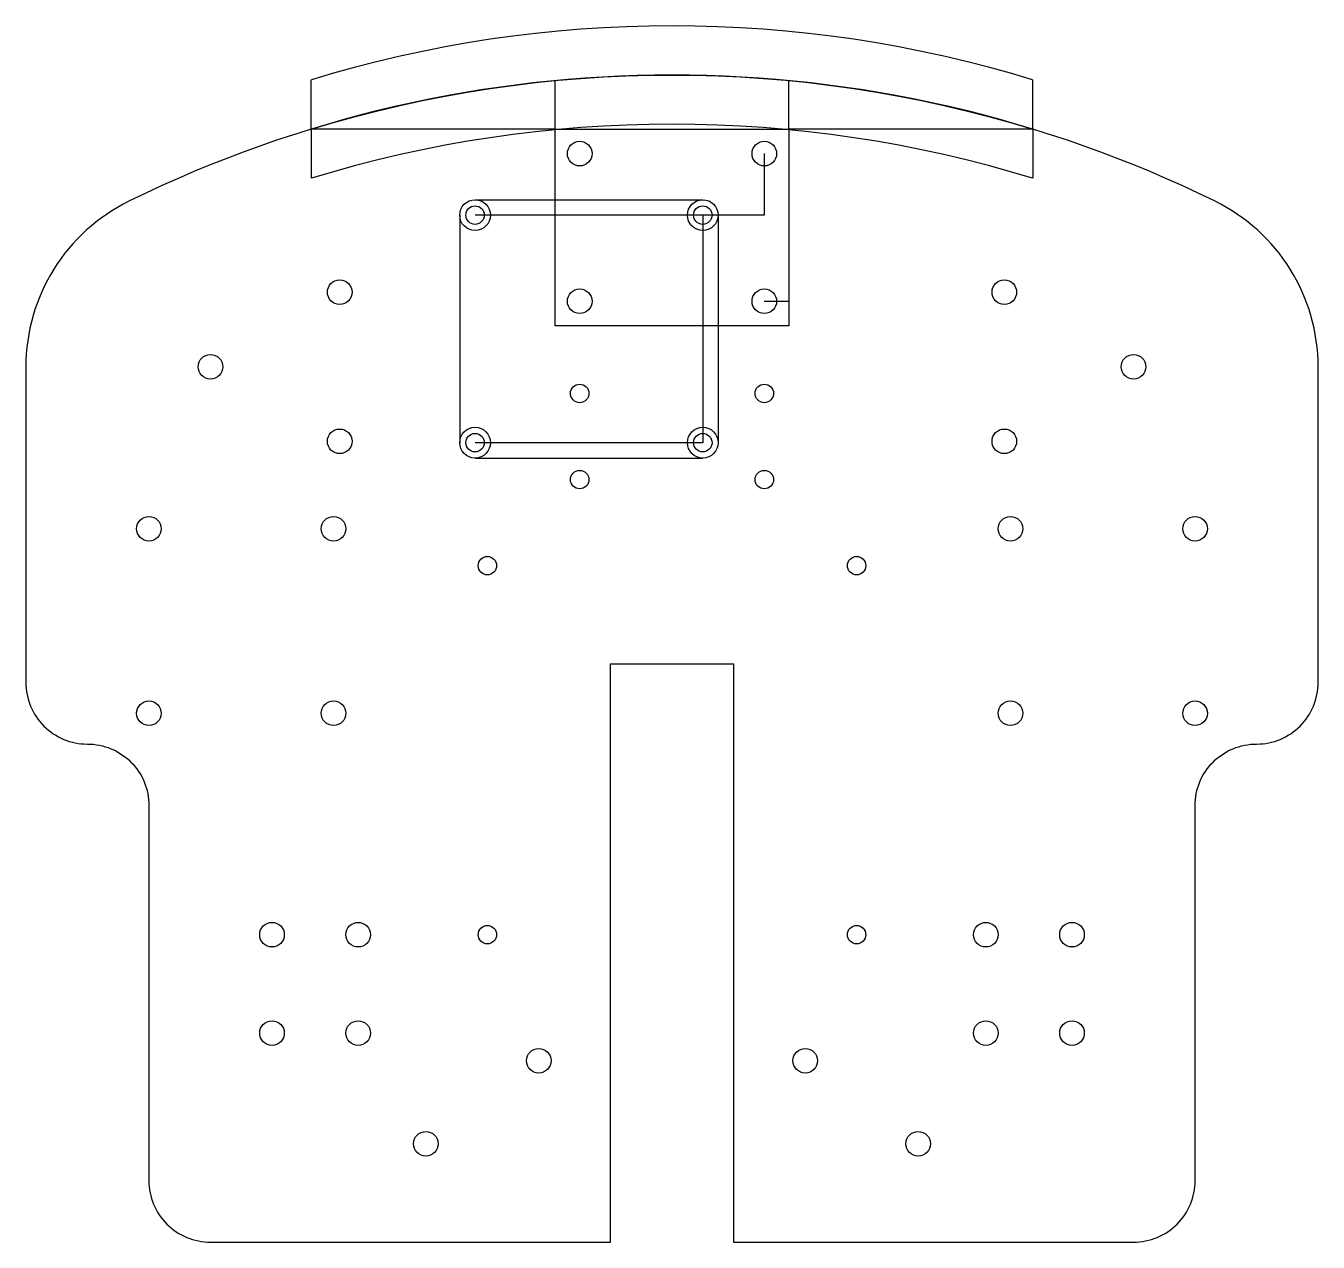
# Model space of a CAD drawing. Header units: millimetres. Extents: x -105 to 105, y -80 to 118.
import ezdxf

# ---------------------------------------------------------------- set-up
doc = ezdxf.new("R2010")
doc.units = ezdxf.units.MM
doc.layers.get('0').update_dxf_attribs({"linetype": 'CONTINUOUS'})

msp = doc.modelspace()

# ---------------------------------------------------------------- linework, layer by layer
for p, q in [((-58.61, 101), (-58.61, 109)), ((-19, 101), (-19, 108.88)), ((19, 101), (19, 108.88)), ((58.61, 101), (58.61, 109)), ((-58.61, 101), (-58.61, 93)), ((-19, 101), (19, 101)), ((58.61, 101), (58.61, 93)), ((15, 97), (15, 87)), ((-32, 89.5), (5, 89.5)), ((-34.5, 87), (-34.5, 50)), ((5, 87), (-32, 87)), ((15, 87), (5, 87)), ((5, 87), (5, 50)), ((7.5, 87), (7.5, 50)), ((15, 73), (19, 73)), ((19, 73), (19, 69)), ((5, 50), (-32, 50)), ((-32, 47.5), (5, 47.5))]:
    msp.add_line(p, q)
for points in [[(-10, -80), (-10, 14.06), (10, 14.06), (10, -80), (75, -80, 0.414214), (85, -70), (85, -9, -0.414214), (95, 1, 0.414214), (105, 11), (105, 62.34, 0.2859), (88.24, 89.26, 0.232514), (-88.24, 89.26, 0.2859), (-105, 62.34), (-105, 11, 0.414214), (-95, 1, -0.414214), (-85, -9), (-85, -70, 0.414214), (-75, -80)], [(19, 69), (-19, 69), (-19, 101), (-58.61, 101, -0.149805), (58.61, 101), (19, 101)]]:
    msp.add_lwpolyline(points, format="xyb", close=True)
for centre, radius in [((-15, 97), 2), ((15, 97), 2), ((-32, 87), 2.5), ((-32, 87), 1.5), ((5, 87), 2.5), ((5, 87), 1.5), ((-54, 74.47), 2), ((54, 74.47), 2), ((-15, 73), 2), ((15, 73), 2), ((-75, 62.34), 2), ((75, 62.34), 2), ((-15, 58), 1.5), ((15, 58), 1.5), ((-54, 50.22), 2), ((-32, 50), 2.5), ((-32, 50), 1.5), ((5, 50), 2.5), ((5, 50), 1.5), ((54, 50.22), 2), ((-15, 44), 1.5), ((15, 44), 1.5), ((-85, 36), 2), ((-55, 36), 2), ((55, 36), 2), ((85, 36), 2), ((-30, 30), 1.5), ((30, 30), 1.5), ((-85, 6), 2), ((-55, 6), 2), ((55, 6), 2), ((85, 6), 2), ((-65, -30), 2), ((-51, -30), 2), ((-30, -30), 1.5), ((30, -30), 1.5), ((51, -30), 2), ((65, -30), 2), ((-65, -46), 2), ((-51, -46), 2), ((51, -46), 2), ((65, -46), 2), ((-21.65, -50.5), 2), ((21.65, -50.5), 2), ((-40, -64), 2), ((40, -64), 2)]:
    msp.add_circle(centre, radius)
for centre in [(0, -82.22), (0, -98.22)]:
    msp.add_arc(centre, 200, 72.9604, 107.0396)

doc.saveas('drawing.dxf')
